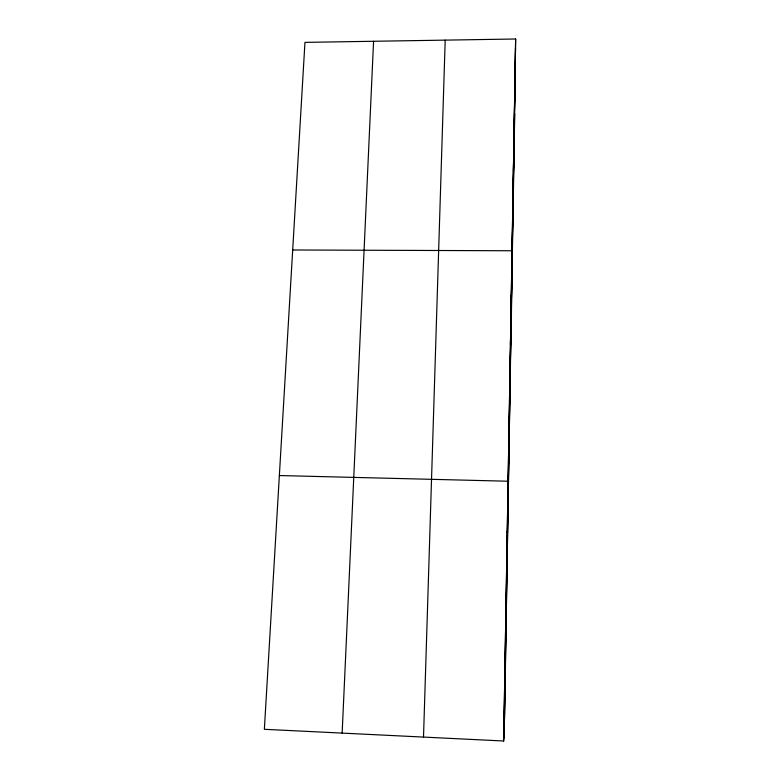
<?xml version="1.0" encoding="UTF-8"?>
<svg xmlns="http://www.w3.org/2000/svg" width="780" height="780" viewBox="0 0 780 780"><rect width="100%" height="100%" fill="white"/><g stroke="black" fill="none" stroke-linecap="round" stroke-linejoin="round"><path stroke-width="1.17" d="M508.911 436.439L508.911 433.524M509.691 390.341L509.71 386.646M510.471 345.023L510.5 340.567M511.232 300.466L511.27 295.279M511.417 316.241L512.031 250.76L292.685 249.98M512.713 213.554L512.772 206.993M513.435 171.161L513.513 163.946M514.147 129.46L514.234 121.612M514.839 88.433L514.946 79.969M515.639 39L504.689 712.891L503.666 741L264.361 729.3L304.96 42.373L515.639 39L503.666 741M503.763 738.436L515.531 48.058M504.114 728.803L515.112 82.446M504.426 720.203L514.722 113.665M423.511 737.081L445.195 40.131M342.147 733.102L373.571 41.272M504.582 687.082L504.66 685.523M505.489 634.179L505.547 633.584M279.357 475.546L508.102 481.231L508.228 504.436M507.244 531.277L507.273 532.516"/></g></svg>
